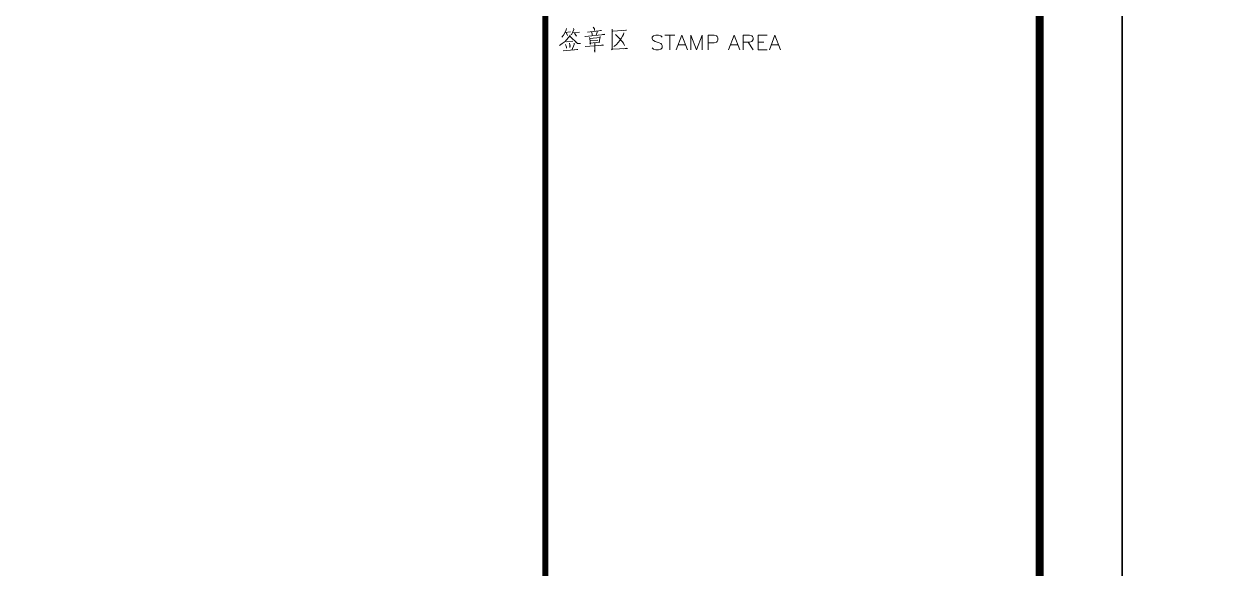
# Model space of a CAD drawing. Extents: x -9422388 to 15610651, y -1992469 to 953794.
# Drawn here: x -2905303 to -2890749, y -181033 to -174429 of the extents above; entities that cross this region are included whole.
import ezdxf

# ---------------------------------------------------------------- set-up
doc = ezdxf.new("R2010")
doc.units = 0
doc.header["$LTSCALE"] = 1000
doc.layers.add('PUB_TITLE', color=4, linetype='Continuous')

# ---------------------------------------------------------------- blocks, each defined once
blk = doc.blocks.new('TQ')
at = {"layer": 'PUB_TITLE', "const_width": 48.8}
blk.add_lwpolyline([(1746756, -758772), (1746756, -798756)], dxfattribs=at)
at = {"layer": 'PUB_TITLE'}
blk.add_lwpolyline([(1746756, -798756), (1750936, -798756), (1750936, -758772), (1746756, -758772)], close=True, dxfattribs=at)
at = {"layer": 'PUB_TITLE', "color": 140, "lineweight": 0}
for points in [[(1746934, -764424), (1746933, -764436), (1746920, -764460), (1746908, -764480), (1746895, -764497)], [(1746995, -764424), (1746997, -764433), (1746977, -764478)], [(1747161, -764414), (1747171, -764427), (1747172, -764431), (1747172, -764441)], [(1747320, -764431), (1747322, -764447), (1747322, -764605), (1747316, -764600), (1747450, -764593), (1747440, -764592), (1747419, -764595)], [(1746965, -764478), (1746963, -764487), (1746937, -764516), (1746936, -764520), (1746923, -764535), (1746899, -764552), (1746888, -764561), (1746876, -764569)], [(1746921, -764457), (1746969, -764452)], [(1746933, -764459), (1746944, -764484)], [(1746987, -764531), (1746934, -764538)], [(1746962, -764490), (1747028, -764552), (1747054, -764552), (1747028, -764551), (1747014, -764539)], [(1746985, -764462), (1747044, -764454)], [(1747003, -764463), (1747018, -764490)], [(1747089, -764492), (1747092, -764492), (1747259, -764475), (1747253, -764473), (1747238, -764476)], [(1747112, -764454), (1747230, -764441), (1747223, -764441), (1747208, -764444)], [(1747128, -764500), (1747131, -764510), (1747137, -764558), (1747133, -764548), (1747217, -764539), (1747212, -764541), (1747218, -764492), (1747220, -764500), (1747131, -764508)], [(1747135, -764529), (1747199, -764523)], [(1747146, -764452), (1747153, -764470), (1747153, -764484)], [(1747194, -764449), (1747195, -764456), (1747186, -764480)], [(1747325, -764446), (1747442, -764439), (1747437, -764437), (1747418, -764441)], [(1747419, -764462), (1747416, -764475), (1747408, -764488), (1747396, -764508), (1747386, -764525), (1747371, -764542), (1747357, -764559), (1747344, -764571), (1747334, -764577)], [(1747350, -764475), (1747367, -764492), (1747386, -764511), (1747404, -764535), (1747416, -764549), (1747424, -764567)], [(1747743, -764498), (1747731, -764486), (1747713, -764480), (1747689, -764480), (1747671, -764486), (1747659, -764498), (1747659, -764510), (1747665, -764522), (1747671, -764527), (1747683, -764534), (1747719, -764546), (1747731, -764552), (1747737, -764558), (1747743, -764569), (1747743, -764588), (1747731, -764599), (1747713, -764605), (1747689, -764605), (1747671, -764599), (1747659, -764588)], [(1747767, -764480), (1747850, -764480)], [(1747808, -764480), (1747808, -764605)], [(1747910, -764480), (1747862, -764605)], [(1747910, -764480), (1747957, -764605)], [(1747987, -764480), (1747987, -764605)], [(1747987, -764480), (1748035, -764605), (1748083, -764480), (1748083, -764605)], [(1748131, -764480), (1748131, -764605)], [(1748131, -764480), (1748184, -764480), (1748203, -764486), (1748208, -764492), (1748214, -764504), (1748214, -764522), (1748208, -764534), (1748203, -764540), (1748184, -764546), (1748131, -764546)], [(1748352, -764480), (1748304, -764605)], [(1748352, -764480), (1748399, -764605)], [(1748429, -764480), (1748429, -764605)], [(1748429, -764480), (1748483, -764480), (1748501, -764486), (1748506, -764492), (1748512, -764504), (1748512, -764516), (1748506, -764527), (1748501, -764534), (1748483, -764540), (1748429, -764540)], [(1748554, -764480), (1748554, -764605)], [(1748554, -764480), (1748632, -764480)], [(1748697, -764480), (1748650, -764605)], [(1748697, -764480), (1748745, -764605)], [(1746906, -764612), (1747031, -764603), (1747023, -764603), (1747005, -764605)], [(1746927, -764561), (1746936, -764582), (1746936, -764592), (1746934, -764579)], [(1746959, -764548), (1746965, -764573), (1746962, -764586), (1746962, -764567)], [(1747000, -764549), (1747000, -764561), (1746980, -764607)], [(1747093, -764576), (1747248, -764564), (1747240, -764562), (1747218, -764567)], [(1747174, -764548), (1747174, -764624), (1747172, -764612), (1747174, -764600)], [(1747880, -764563), (1747940, -764563)], [(1748321, -764563), (1748382, -764563)], [(1748470, -764540), (1748512, -764605)], [(1748554, -764540), (1748602, -764540)], [(1748554, -764605), (1748632, -764605)], [(1748668, -764563), (1748727, -764563)]]:
    blk.add_lwpolyline(points, dxfattribs=at)
blk = doc.blocks.new('图签')
at = {"xscale": 1.43572, "yscale": 1.43572, "zscale": 1.43572}
blk.add_blockref('TQ', (-231624, 689573), dxfattribs=at)

msp = doc.modelspace()

# ---------------------------------------------------------------- linework, layer by layer
at = {"layer": 'PUB_TITLE'}
for points in [[(-2997074.25692, -224769.87898), (-2891974.25692, -224769.87898), (-2891974.25692, -165369.87898), (-2997074.25692, -165369.87898)], [(-2891974.25692, -224769.87898), (-2786874.25692, -224769.87898), (-2786874.25692, -165369.87898), (-2891974.25692, -165369.87898)]]:
    msp.add_lwpolyline(points, close=True, dxfattribs=at)
at = {"layer": 'PUB_TITLE', "const_width": 100}
msp.add_lwpolyline([(-2994574.25692, -223769.87898), (-2892974.25692, -223769.87898), (-2892974.25692, -166369.87898), (-2994574.25692, -166369.87898)], close=True, dxfattribs=at)

# ---------------------------------------------------------------- block references
msp.add_blockref('图签', (-5175203.06659, 233442.27061))

doc.saveas('drawing.dxf')
